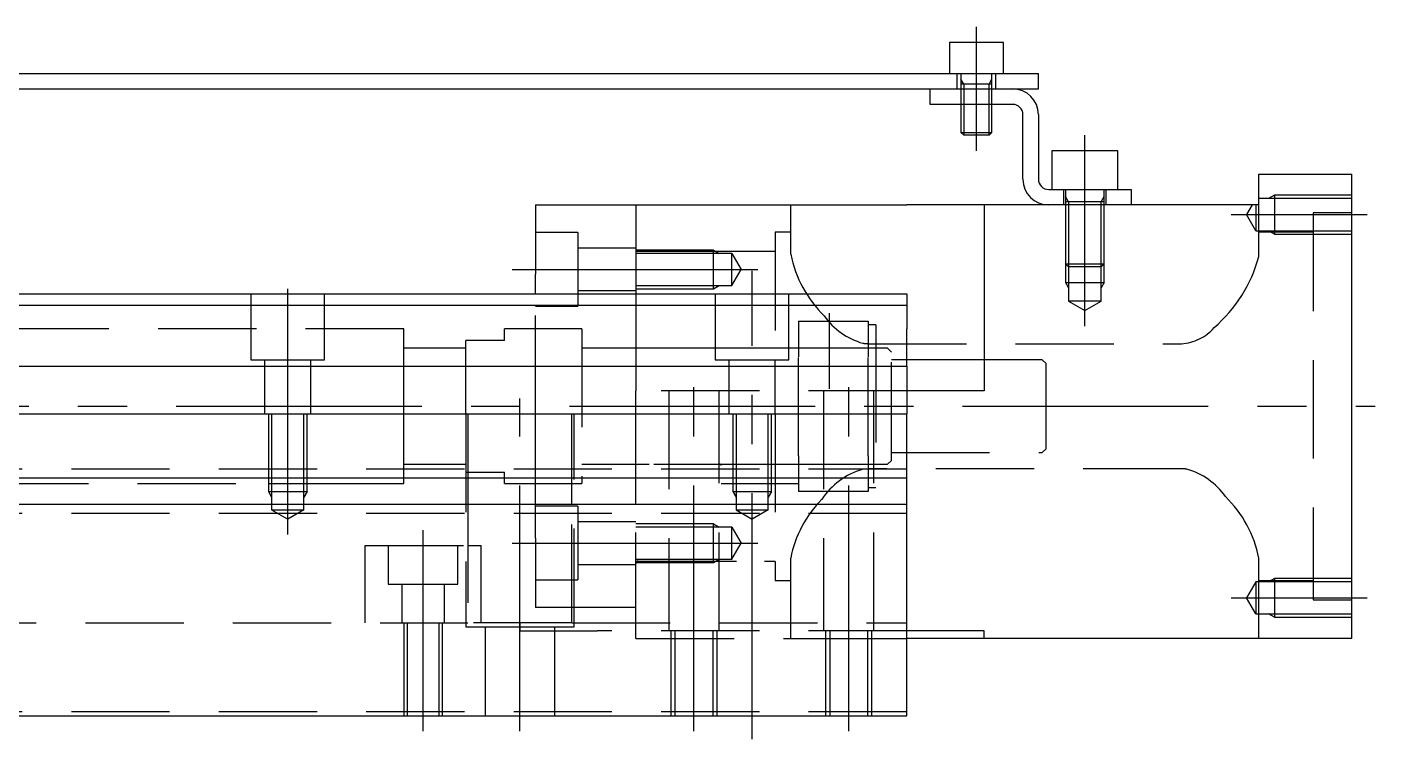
# Model space of a CAD drawing. Extents: x -94 to 687, y -24 to 362.
# Drawn here: x 346.3 to 520.5, y -3 to 89 of the extents above; entities that cross this region are included whole.
import ezdxf

# ---------------------------------------------------------------- set-up
doc = ezdxf.new("R2010")
doc.units = 0
doc.linetypes.add('CENTER', pattern=[50.8, 31.75, -6.35, 6.35, -6.35])
doc.linetypes.add('DASHED', pattern=[19.05, 12.7, -6.35])
doc.layers.get('0').update_dxf_attribs({"linetype": 'CONTINUOUS'})
doc.layers.add('CENTER', color=1, linetype='CENTER')

msp = doc.modelspace()

# ---------------------------------------------------------------- linework, layer by layer
at = {"color": 7, "linetype": 'CONTINUOUS'}
for p, q in [((465.5, 87), (465.5, 83)), ((472.5, 87), (465.5, 87)), ((472.5, 83), (472.5, 87)), ((330, 83), (474, 83)), ((474, 83), (477, 83)), ((477, 81), (477, 83)), ((330, 81), (466, 81)), ((463, 79), (463, 81)), ((466, 81), (473.67, 81)), ((466, 81), (473.67, 81)), ((473.67, 81), (474, 81)), ((474, 81), (477, 81)), ((466, 79), (463, 79)), ((473.67, 79), (466, 79)), ((467, 79), (467, 75.38)), ((471, 75.38), (471, 79)), ((475, 69.33), (475, 77.67)), ((477, 77.67), (477, 69.33)), ((467, 75.38), (471, 75.38)), ((467.38, 75), (467, 75.38)), ((470.62, 75), (467.38, 75)), ((470.62, 75), (471, 75.38)), ((478.75, 73), (478.75, 68)), ((487.25, 73), (478.75, 73)), ((487.25, 68), (487.25, 73)), ((505.5, 70), (517.5, 70)), ((505.5, 66), (505.5, 70)), ((517.5, 10), (517.5, 70)), ((478.33, 68), (486, 68)), ((486, 68), (489, 68)), ((489, 68), (489, 66)), ((412, 66), (412, 57.06)), ((412, 66), (412.4, 66)), ((412.4, 66), (424.6, 66)), ((424.6, 66), (425, 66)), ((425, 66), (460, 66)), ((425, 66), (425, 54.5)), ((470, 66), (460, 66)), ((470, 66), (470, 42)), ((478.33, 66), (470, 66)), ((486, 66), (478.33, 66)), ((489, 66), (486, 66)), ((505.5, 66), (489, 66)), ((412, 54.5), (412, 57.06)), ((323.5, 54.5), (460, 54.5)), ((460, 54.5), (460, 53.04)), ((323.5, 53.04), (460, 53.04)), ((460, 53.04), (460, 51.39)), ((460, 51.39), (460, 50)), ((460, 45.18), (460, 50)), ((323.5, 45.18), (460, 45.18)), ((460, 45.18), (460, 39)), ((470, 42), (460, 42)), ((0, 39), (460, 39)), ((460, 30.7), (460, 39)), ((460, 30.7), (0, 30.7)), ((460, 27.3), (460, 30.7)), ((460, 27.3), (0, 27.3)), ((460, 0), (460, 27.3)), ((470, 11), (460, 11)), ((470, 10), (470, 11)), ((470, 10), (460, 10)), ((517.5, 10), (470, 10)), ((0, 0), (460, 0))]:
    msp.add_line(p, q, dxfattribs=at)
at = {"color": 3, "linetype": 'DASHED'}
for p, q in [((466.5, 81), (466.5, 83)), ((467, 83), (467, 81.6)), ((467.38, 81.6), (467, 82.26)), ((470.62, 81.6), (471, 82.26)), ((471, 81.6), (471, 83)), ((471.5, 81), (471.5, 83)), ((471, 81.6), (467, 81.6)), ((471, 81.6), (467, 81.6)), ((469, 81.6), (467, 81.6)), ((467, 81.6), (467, 81.59)), ((467, 81.6), (467, 81.6)), ((467, 81.6), (467, 81)), ((467, 81), (467, 79)), ((467, 81), (467, 79)), ((467.38, 81.6), (467.38, 81)), ((467.38, 81), (467.38, 79)), ((470.62, 81), (470.62, 81.6)), ((470.62, 79), (470.62, 81)), ((471, 81.59), (471, 81.6)), ((471, 81.6), (471, 81.6)), ((471, 81), (471, 81.6)), ((471, 77), (471, 81)), ((471, 79), (471, 81)), ((480.25, 68), (480.25, 66)), ((480.5, 68), (480.5, 66.4)), ((485.5, 66.4), (485.5, 68)), ((485.75, 66), (485.75, 68)), ((480.9, 66.4), (480.5, 67.09)), ((483, 66.4), (480.5, 66.4)), ((485.5, 66.4), (480.5, 66.4)), ((485.5, 66.4), (480.5, 66.4)), ((480.5, 66.4), (480.5, 66)), ((480.5, 66.4), (480.5, 66.4)), ((480.5, 66.4), (480.5, 66.39)), ((480.9, 66.4), (480.9, 66)), ((485.1, 66.4), (485.5, 67.09)), ((485.1, 66), (485.1, 66.4)), ((485.5, 66.4), (485.5, 66.4)), ((485.5, 66), (485.5, 66.4)), ((485.5, 66.39), (485.5, 66.4)), ((507.5, 66.82), (505.5, 66.82)), ((507.5, 67.25), (506.75, 66.82)), ((507.5, 67.25), (507.5, 62.25)), ((517.5, 67.25), (507.5, 67.25)), ((517.5, 66.82), (507.5, 66.82)), ((445, 59.63), (445, 66)), ((480.5, 66), (480.5, 56)), ((480.9, 66), (480.9, 58)), ((485.1, 58), (485.1, 66)), ((485.5, 58.4), (485.5, 66)), ((504.63, 66), (503.91, 64.75)), ((505.1, 62.68), (503.91, 64.75)), ((505.1, 66), (505.1, 62.68)), ((505.5, 59.63), (505.5, 66)), ((512.5, 65), (512.5, 15)), ((517.5, 65), (512.5, 65)), ((417.5, 62.43), (412, 62.43)), ((417.5, 62.43), (417.5, 52.93)), ((443, 62.5), (443, 46)), ((445, 62.5), (443, 62.5)), ((505.1, 62.68), (507.5, 62.68)), ((512.5, 62.5), (505.5, 62.5)), ((507.5, 62.25), (506.75, 62.68)), ((507.5, 62.68), (517.5, 62.68)), ((507.5, 62.25), (517.5, 62.25)), ((425, 60.43), (417.5, 60.43)), ((435, 60.18), (425, 60.18)), ((425.3, 60), (425, 60)), ((435, 59.74), (425, 59.74)), ((435, 60), (425.3, 60)), ((435, 60.18), (435.75, 59.74)), ((435, 59.66), (435, 60.18)), ((441.6, 60), (435, 60)), ((437.4, 59.74), (435, 59.74)), ((435, 55.18), (435, 59.66)), ((437.4, 59.74), (438.59, 57.68)), ((437.4, 55.61), (437.4, 59.74)), ((443, 60), (441.6, 60)), ((505.49, 59.32), (505.5, 59.63)), ((437.4, 55.61), (438.59, 57.68)), ((480.5, 58.4), (485.5, 58.4)), ((480.5, 58.4), (480.9, 58)), ((485.1, 58), (480.9, 58)), ((480.9, 58), (480.9, 56)), ((485.1, 58), (485.5, 58.4)), ((485.1, 56), (485.1, 58)), ((485.5, 56), (485.5, 58.4)), ((480.5, 56), (480.9, 55.31)), ((480.5, 56), (485.5, 56)), ((480.9, 56), (480.9, 53.57)), ((485.5, 56), (485.1, 55.31)), ((485.1, 53.57), (485.1, 56)), ((375.25, 54.5), (375.25, 46)), ((384.75, 46), (384.75, 54.5)), ((412, 39), (412, 54.5)), ((417.5, 54.93), (425, 54.93)), ((425, 55.61), (435, 55.61)), ((425, 55.18), (435, 55.18)), ((425, 54.5), (425, 42)), ((435, 55.61), (437.4, 55.61)), ((435, 55.18), (435.75, 55.61)), ((435.25, 54.5), (435.25, 46)), ((444.75, 46), (444.75, 54.5)), ((412, 52.93), (417.5, 52.93)), ((480.9, 53.57), (483, 52.36)), ((483, 53.57), (480.9, 53.57)), ((483, 52.36), (485.1, 53.57)), ((485.1, 53.57), (483, 53.57)), ((446, 51), (446.5, 51)), ((446, 51), (446, 49.5)), ((446.5, 51), (454.5, 51)), ((454.5, 51), (455, 51)), ((455, 51), (455, 49.5)), ((395, 50), (304.5, 50)), ((395, 39), (395, 50)), ((412, 50), (408, 50)), ((408, 48.5), (408, 50)), ((417.5, 50), (412, 50)), ((418, 50), (417.5, 50)), ((418, 50), (418, 30)), ((446, 49.5), (446, 48)), ((456, 50.5), (455, 50.5)), ((455, 49.5), (455, 48.08)), ((456, 50.5), (456, 49.5)), ((456, 49.5), (456, 48)), ((403, 47.5), (395, 47.5)), ((403, 39), (403, 48.5)), ((408, 48.5), (403, 48.5)), ((426.7, 47.5), (418, 47.5)), ((436, 47.5), (426.7, 47.5)), ((446, 47.5), (436, 47.5)), ((446, 48), (446, 46.39)), ((455, 47.5), (446, 47.5)), ((455, 48.08), (495.5, 48.08)), ((455, 48), (455, 46.39)), ((456, 47.5), (455, 47.5)), ((456, 48), (456, 29.5)), ((457.5, 47.5), (456, 47.5)), ((458, 47), (457.5, 47.5)), ((375.25, 46), (380, 46)), ((377, 46), (377, 39)), ((380, 46), (384.75, 46)), ((383, 39), (383, 46)), ((435.25, 46), (440, 46)), ((437, 46), (437, 39)), ((440, 46), (444.75, 46)), ((443, 39), (443, 46)), ((446, 33.61), (446, 46.39)), ((455, 33.61), (455, 46.39)), ((458, 33), (458, 47)), ((460, 46), (458, 46)), ((470, 46), (460, 46)), ((477.5, 46), (470, 46)), ((478, 45.5), (477.5, 46)), ((478, 34.5), (478, 45.5)), ((460, 42), (425, 42)), ((425, 39), (425, 42)), ((429.25, 42), (429.25, 11)), ((435.75, 11), (435.75, 42)), ((449.25, 42), (449.25, 11)), ((455.75, 11), (455.75, 42)), ((377.5, 39), (377.5, 32.7)), ((377.93, 39), (377.93, 29)), ((382.07, 29), (382.07, 39)), ((382.5, 29.3), (382.5, 39)), ((395, 30.7), (395, 39)), ((403, 39), (403, 11.5)), ((403.29, 39), (403.29, 30.7)), ((412, 30.7), (412, 39)), ((416.71, 30.7), (416.71, 39)), ((417, 11.5), (417, 39)), ((425, 30.7), (425, 39)), ((437.5, 39), (437.5, 29.3)), ((437.93, 39), (437.93, 29)), ((442.07, 29), (442.07, 39)), ((442.5, 32.7), (442.5, 39)), ((443, 39), (443, 17.5)), ((446, 33.61), (446, 29)), ((455, 33.61), (455, 31.92)), ((458, 34), (477.5, 34)), ((477.5, 34), (478, 34.5)), ((460, 31.85), (0, 31.85)), ((377.5, 32.7), (377.5, 29)), ((395, 32.5), (403, 32.5)), ((403, 31.5), (403.29, 31.5)), ((403.29, 31.5), (408, 31.5)), ((408, 30.7), (408, 31.5)), ((418, 32.5), (425, 32.5)), ((425, 32.5), (426.7, 32.5)), ((427.3, 32.5), (435.85, 32.5)), ((435.85, 32.5), (436, 32.5)), ((436, 32.5), (446, 32.5)), ((442.5, 29.3), (442.5, 32.7)), ((446, 32.5), (457.5, 32.5)), ((455, 31.92), (454.26, 31.85)), ((495.5, 31.92), (455, 31.92)), ((455, 31.92), (455, 29)), ((457.5, 32.5), (458, 33)), ((322.5, 30), (377.5, 30)), ((377.5, 30), (382.5, 30)), ((382.5, 30), (395, 30)), ((395, 30), (395, 30.7)), ((403.29, 30.7), (403.29, 27.3)), ((408, 30), (408, 30.7)), ((408, 30), (412, 30)), ((412, 27.3), (412, 30.7)), ((412, 30), (417.5, 30)), ((416.71, 27.3), (416.71, 30.7)), ((417.5, 30), (418, 30)), ((425, 27.3), (425, 30.7)), ((436, 30), (442, 30)), ((436, 30), (442, 30)), ((442, 30), (446, 30)), ((377.5, 29), (377.93, 28.25)), ((377.5, 29), (382.5, 29)), ((377.93, 29), (377.93, 26.6)), ((382.5, 29), (382.07, 28.25)), ((382.07, 26.6), (382.07, 29)), ((382.5, 29), (382.5, 29.3)), ((437.5, 29.3), (437.5, 29)), ((437.5, 29), (442.5, 29)), ((437.5, 29), (437.93, 28.25)), ((437.93, 29), (437.93, 26.6)), ((442.5, 29), (442.07, 28.25)), ((442.07, 26.6), (442.07, 29)), ((442.5, 29), (442.5, 29.3)), ((454.5, 29), (446, 29)), ((455, 29), (454.5, 29)), ((455, 29.5), (456, 29.5)), ((460, 26.15), (0, 26.15)), ((377.93, 26.6), (380, 25.41)), ((377.93, 26.6), (382.07, 26.6)), ((382.07, 26.6), (380, 25.41)), ((403.29, 27.3), (403.29, 12)), ((412, 22.94), (412, 27.3)), ((417.5, 27.07), (412, 27.07)), ((416.71, 12), (416.71, 27.3)), ((417.5, 27.07), (417.5, 17.57)), ((425, 11), (425, 27.3)), ((437.93, 26.6), (440, 25.41)), ((437.93, 26.6), (442.07, 26.6)), ((442.07, 26.6), (440, 25.41)), ((425, 25.07), (417.5, 25.07)), ((435, 24.82), (425, 24.82)), ((435, 24.39), (425, 24.39)), ((435, 24.82), (435.75, 24.39)), ((435, 24.3), (435, 24.82)), ((437.4, 24.39), (435, 24.39)), ((437.4, 24.39), (438.59, 22.32)), ((437.4, 20.26), (437.4, 24.39)), ((412, 22.94), (412, 14)), ((435, 19.82), (435, 24.3)), ((390, 22), (403.29, 22)), ((390, 12), (390, 22)), ((393, 22), (393, 17)), ((402, 17), (402, 22)), ((403.29, 22), (405, 22)), ((405, 12), (405, 22)), ((437.4, 20.26), (438.59, 22.32)), ((417.5, 19.57), (425, 19.57)), ((425, 20.26), (435, 20.26)), ((425, 20), (425.3, 20)), ((425, 19.82), (435, 19.82)), ((425.3, 20), (441.6, 20)), ((435, 20.26), (437.4, 20.26)), ((435, 19.82), (435.75, 20.26)), ((441.6, 20), (443, 20)), ((445, 10), (445, 20.37)), ((505.5, 10), (505.5, 20.37)), ((412, 17.57), (417.5, 17.57)), ((443, 17.5), (445, 17.5)), ((505.5, 17.5), (512.5, 17.5)), ((507.5, 17.75), (506.75, 17.32)), ((517.5, 17.75), (507.5, 17.75)), ((507.5, 17.75), (507.5, 12.75)), ((393, 17), (402, 17)), ((394.75, 17), (394.75, 12)), ((400.25, 12), (400.25, 17)), ((505.1, 17.32), (503.91, 15.25)), ((507.5, 17.32), (505.1, 17.32)), ((505.1, 17.32), (505.1, 13.18)), ((517.5, 17.32), (507.5, 17.32)), ((412.4, 14), (412, 14)), ((424.6, 14), (412.4, 14)), ((425, 14), (424.6, 14)), ((505.1, 13.18), (503.91, 15.25)), ((512.5, 15), (517.5, 15)), ((505.1, 13.18), (507.5, 13.18)), ((507.5, 12.75), (506.75, 13.18)), ((507.5, 13.18), (517.5, 13.18)), ((507.5, 12.75), (517.5, 12.75)), ((296.71, 12), (403.29, 12)), ((395, 12), (395, 0)), ((395.43, 12), (395.43, 0)), ((399.57, 0), (399.57, 12)), ((400, 0), (400, 12)), ((403, 11.5), (410, 11.5)), ((416.71, 12), (403.29, 12)), ((405.5, 11.5), (405.5, 0)), ((410, 12), (410, 11)), ((410, 11.5), (417, 11.5)), ((410, 11), (420, 11)), ((414.5, 0), (414.5, 11.5)), ((416.71, 12), (460, 12)), ((460, 11), (420, 11)), ((425, 10), (425, 11)), ((429.5, 11), (429.5, 0)), ((430.04, 11), (430.04, 0)), ((434.96, 0), (434.96, 11)), ((435.5, 0), (435.5, 11)), ((449.5, 11), (449.5, 0)), ((450.04, 11), (450.04, 0)), ((454.96, 0), (454.96, 11)), ((455.5, 0), (455.5, 11)), ((425, 10), (455.5, 10)), ((455.5, 10), (460, 10)), ((460, 0.5), (3.5, 0.5))]:
    msp.add_line(p, q, dxfattribs=at)
at = {"color": 3, "linetype": 'CONTINUOUS'}
for p, q in [((467.38, 79), (467.38, 75)), ((470.62, 75), (470.62, 79))]:
    msp.add_line(p, q, dxfattribs=at)
at = {"color": 7, "linetype": 'CONTINUOUS'}
for centre, radius, start, end in [((473.67, 77.67), 3.33, 0, 90), ((473.67, 77.67), 1.33, 0, 90), ((478.33, 69.33), 3.33, 180, 270), ((478.33, 69.33), 1.33, 180, 270)]:
    msp.add_arc(centre, radius, start, end, dxfattribs=at)
at = {"color": 3, "linetype": 'DASHED'}
for centre, radius, start, end in [((425.3, 60.3), 0.3, 180, 204.0658), ((460.14, 62.7), 15.45, 191.4772, 225.5457), ((487.38, 64.34), 18.79, 310.976, 344.5122), ((456.85, 57.01), 9.23, 215.3237, 254.0105), ((495.13, 54.1), 6.04, 273.4882, 319.1551), ((455, 52.02), 3.94, 259.8162, 269.931), ((435.85, 32.35), 0.15, 0, 90), ((456.97, 22.7), 9.54, 106.5565, 146.5466), ((495.5, 27.98), 3.94, 79.8162, 89.931), ((493.65, 22.99), 9.23, 35.3237, 74.0105), ((459.68, 17.47), 14.97, 135.4608, 168.8095), ((490.36, 17.3), 15.45, 11.4772, 45.5457), ((425.3, 19.7), 0.3, 155.9342, 180), ((425.3, 19.7), 0.3, 90, 155.9342)]:
    msp.add_arc(centre, radius, start, end, dxfattribs=at)
at = {"layer": 'CENTER', "color": 1, "linetype": 'CENTER'}
for p, q in [((469, 73), (469, 89)), ((483, 50.36), (483, 75)), ((501.91, 64.75), (519.5, 64.75)), ((409, 57.68), (442.21, 57.68)), ((440, -3), (440, 57.5)), ((380, 23.41), (380, 57)), ((450, 42.23), (450, 52.04)), ((432.5, -2), (432.5, 44)), ((452.5, -2), (452.5, 44)), ((410, -2), (410, 41)), ((10, 40), (520.5, 40)), ((397.5, -2), (397.5, 24)), ((409, 22.32), (442.21, 22.32)), ((501.91, 15.25), (519.5, 15.25))]:
    msp.add_line(p, q, dxfattribs=at)

doc.saveas('drawing.dxf')
